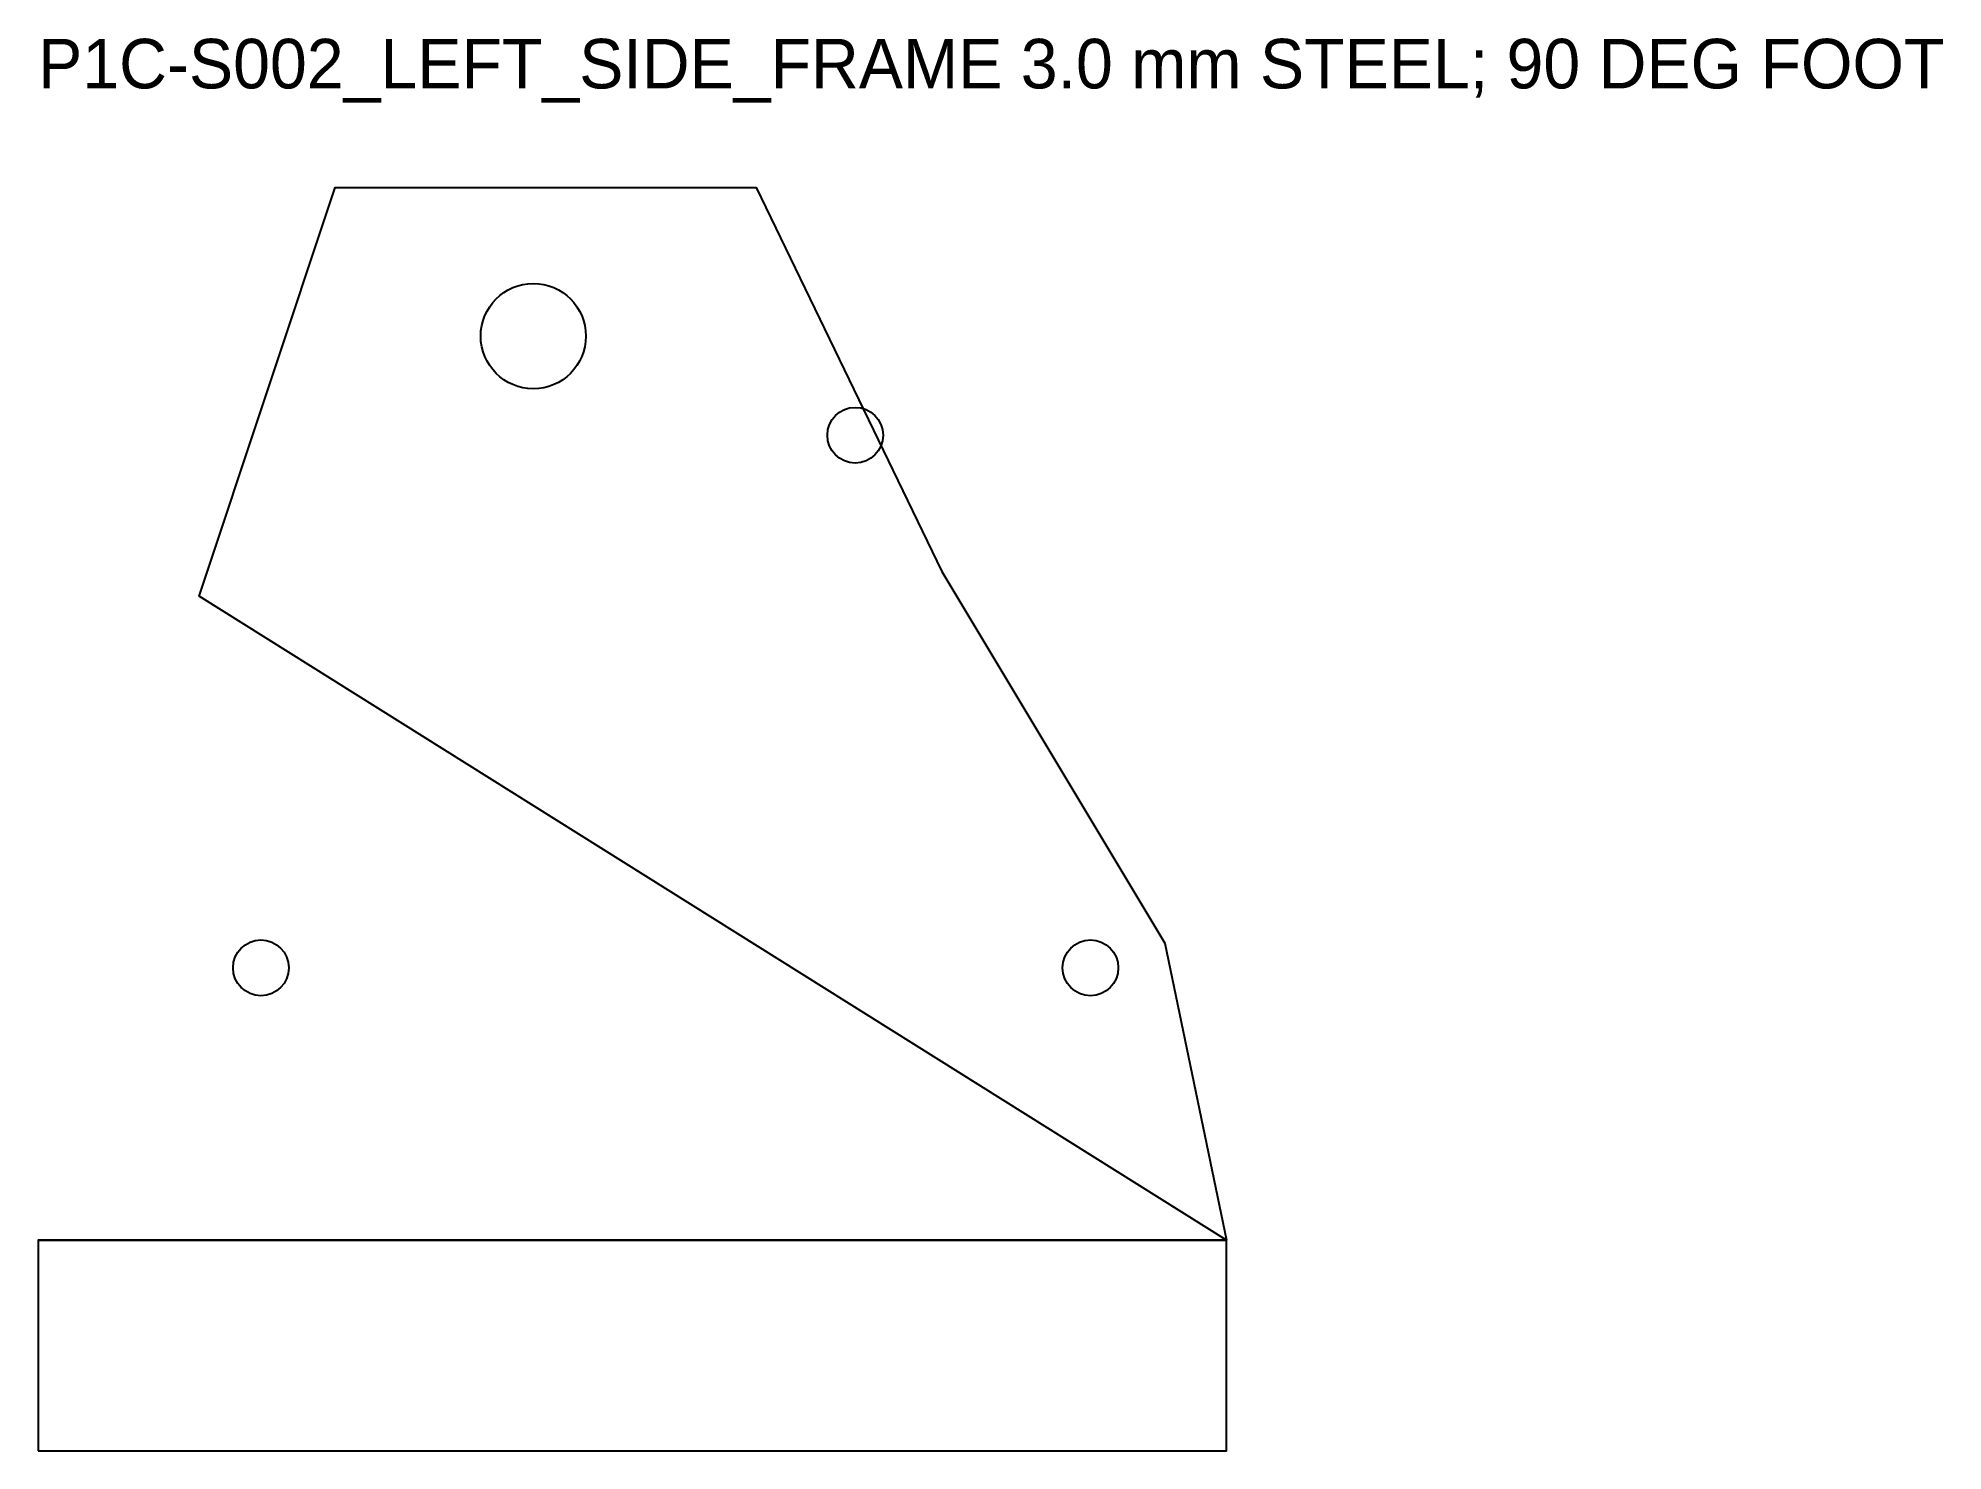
# Model space of a CAD drawing. Header units: millimetres. Extents: x 18 to 172, y -14 to 100.
import ezdxf

# ---------------------------------------------------------------- set-up
doc = ezdxf.new("R2010")
doc.units = ezdxf.units.MM
for name, color, linetype in [('BEND', 1, 'Continuous'), ('CUT', 7, 'Continuous'), ('NOTE', 2, 'Continuous')]:
    doc.layers.add(name, color=color, linetype=linetype)

msp = doc.modelspace()

# ---------------------------------------------------------------- linework, layer by layer
at = {"layer": 'BEND'}
msp.add_line((18, 3), (114, 3), dxfattribs=at)
at = {"layer": 'CUT'}
msp.add_lwpolyline([(18, -14), (114, -14), (114, 3), (31, 55), (42, 88), (76, 88), (91, 57), (109, 27), (114, 3), (18, 3)], close=True, dxfattribs=at)
for centre, radius in [((58, 76), 4.25), ((84, 68), 2.25), ((36, 25), 2.25), ((103, 25), 2.25)]:
    msp.add_circle(centre, radius, dxfattribs=at)

# ---------------------------------------------------------------- texts
at = {"layer": 'NOTE'}
msp.add_text('P1C-S002_LEFT_SIDE_FRAME 3.0 mm STEEL; 90 DEG FOOT', height=4, dxfattribs=at).set_placement((18, 96))

doc.saveas('drawing.dxf')
